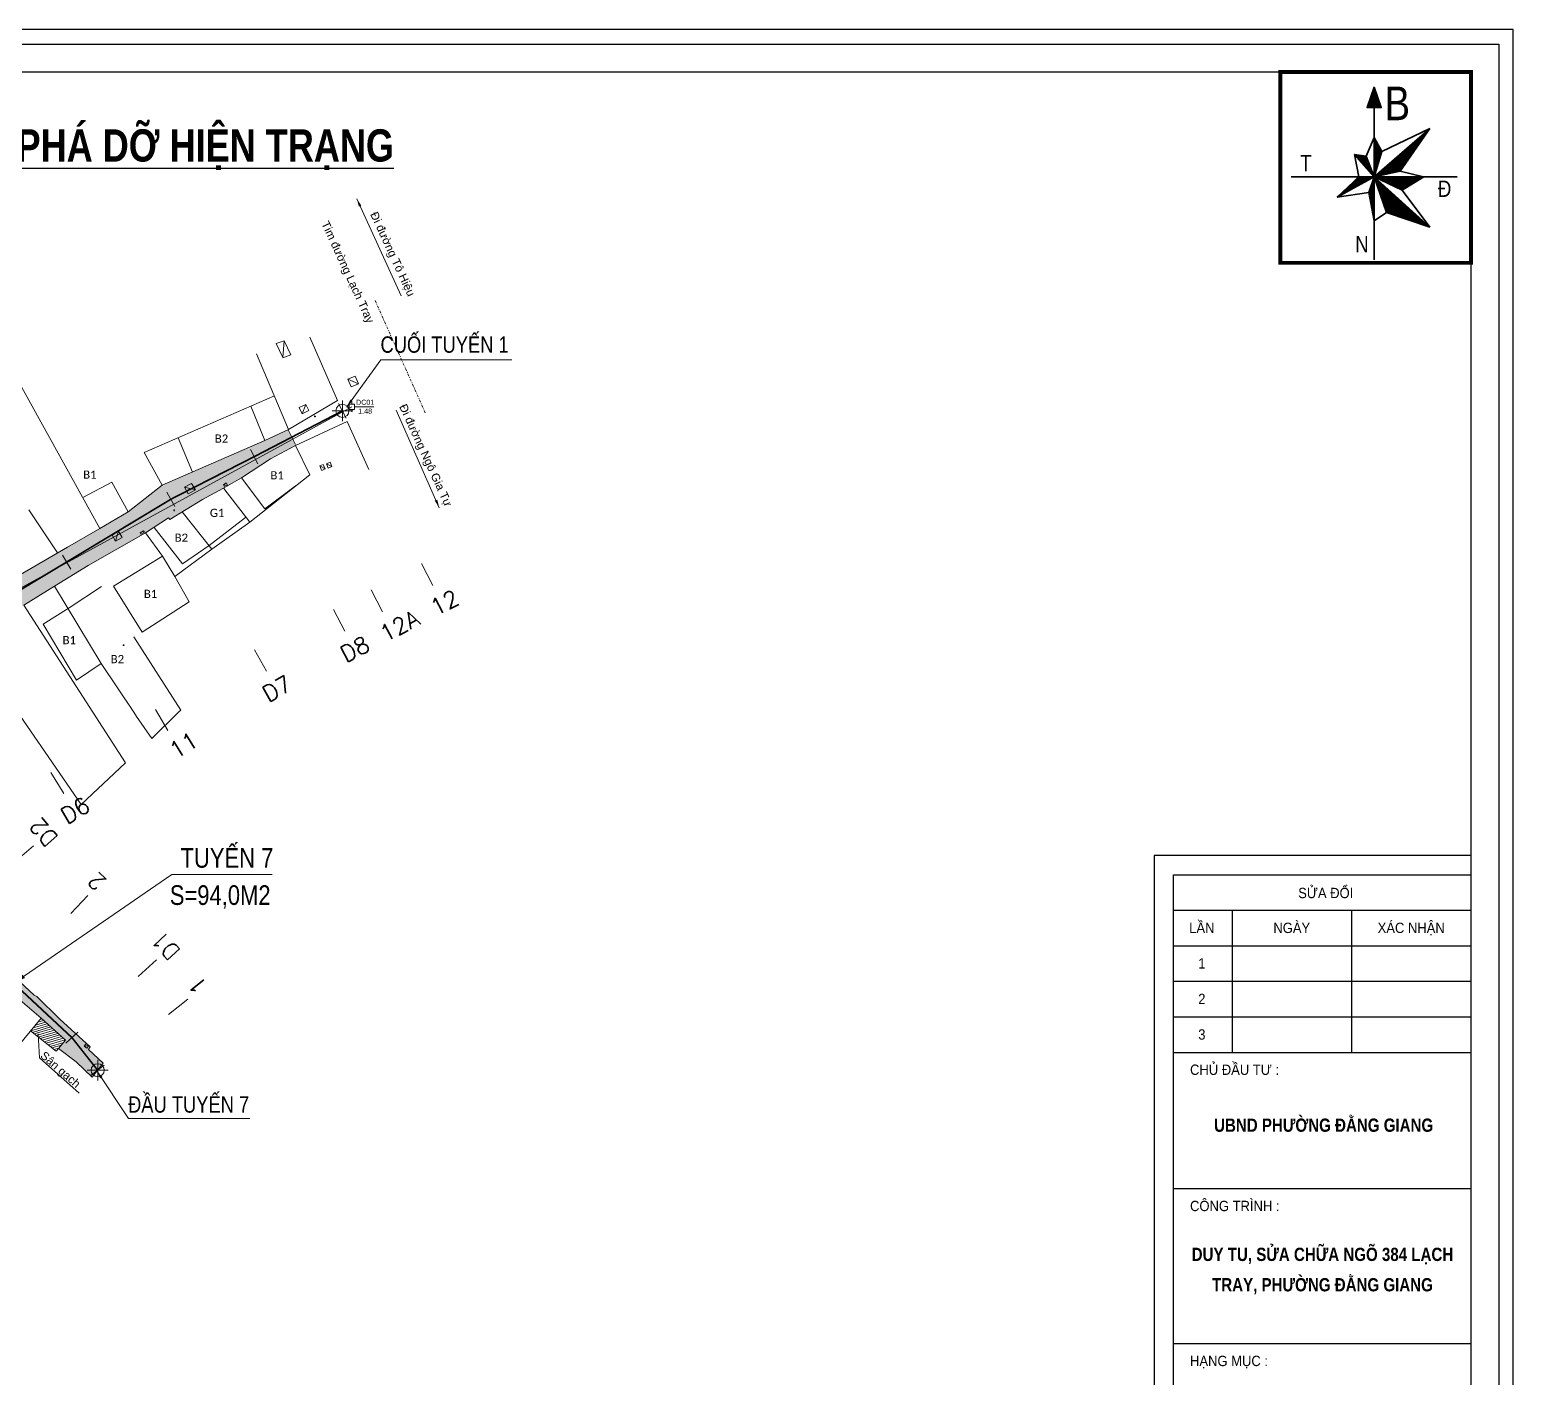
# Model space of a CAD drawing. Header units: metres. Extents: x 598023 to 599449, y 2304619 to 2304947.
# Drawn here: x 598792.3 to 598973.3, y 2304782.7 to 2304947.1 of the extents above; entities that cross this region are included whole.
import ezdxf
from ezdxf.enums import TextEntityAlignment as Align

# ---------------------------------------------------------------- set-up
doc = ezdxf.new("R2010")
doc.units = ezdxf.units.M
doc.header["$MEASUREMENT"] = 0
doc.header["$PDMODE"] = 2
doc.header["$PDSIZE"] = 0.1
for name, pattern in [('CENTERX2', [4, 2.5, -0.5, 0.5, -0.5]), ('DASHDOTTED', [0.2, 0.1, -0.05, 0, -0.05]), ('HIDDEN', [0.375, 0.25, -0.125])]:
    doc.linetypes.add(name, pattern=pattern)
for name, color, linetype in [('BT7-THAY', 7, 'Continuous'), ('duong', 3, 'Continuous'), ('DUONG DIEN', 20, 'Continuous'), ('ga', 5, 'Continuous'), ('GHI CHU', 7, 'Continuous'), ('GHICHU', 7, 'Continuous'), ('KHUNGTEN', 5, 'Continuous'), ('KYHIEU', 250, 'Continuous'), ('NHA', 2, 'Continuous'), ('pntelev', 2, 'Continuous'), ('T.bao', 6, 'Continuous'), ('thep', 2, 'Continuous'), ('tram', 6, 'Continuous'), ('TUYEN', 7, 'Continuous'), ('TXT', 5, 'Continuous')]:
    doc.layers.add(name, color=color, linetype=linetype)
for name, color, linetype, lineweight in [('Khung', 1, 'Continuous', 35), ('Khungbo', 32, 'Continuous', 25), ('LC Dim', 8, 'Continuous', 18), ('LC Hatch', 252, 'Continuous', 9), ('LC Khac', 4, 'Continuous', 9), ('LC MANH DUT', 35, 'HIDDEN', 5), ('LC Text2', 7, 'Continuous', 25), ('Level 10', 7, 'Continuous', 0)]:
    doc.layers.add(name, color=color, linetype=linetype, lineweight=lineweight)
doc.styles.add('ghi chu', font='arial.ttf')
doc.styles.add('LC 1', font='')
doc.styles.add('LC3', font='', dxfattribs={"width": 0.8})
doc.styles.add('Legend', font='calibri.ttf')
doc.styles.add('STYLE1', font='')
doc.styles.add('T2', font='', dxfattribs={"width": 0.8})
doc.styles.add('Ten duong', font='', dxfattribs={"width": 0.85})
doc.styles.add('TENCOC', font='Vnromanc.shx')
doc.styles.add('VnAvantH-B', font='')
doc.styles.get('LC 1').set_extended_font_data('.VnAvantH', bold=True)
doc.styles.get('LC3').set_extended_font_data('.VnArialH', bold=True)
doc.styles.get('STYLE1').set_extended_font_data('.VnArial')
doc.styles.get('T2').set_extended_font_data('.VnArialH')
doc.styles.get('Ten duong').set_extended_font_data('.VnBlackH')
doc.styles.get('VnAvantH-B').set_extended_font_data('.VnAvantH', bold=True)
doc.dimstyles.get("Standard").update_dxf_attribs({"dimtxt": 0.18, "dimasz": 0.18, "dimexe": 0.18, "dimexo": 0.0625, "dimgap": 0.09, "dimtad": 0, "dimtih": 1, "dimtoh": 1, "dimdec": 4, "dimzin": 0, "dimdsep": 46, "dimtxsty": 'Standard', "dimcen": 0.09, "dimadec": 0, "dimazin": 0, "dimtfac": 1, "dimtdec": 4, "dimtofl": 0, "dimtmove": 0, "dimatfit": 3, "dimfxl": 1, "dimtolj": 1, "dimtzin": 0, "dimarcsym": 0})
pattern_1 = [(45, (598682.507368, 2304740.390247), (-0.0072604615, 0.0072604615), [])]

# ---------------------------------------------------------------- blocks, each defined once
blk = doc.blocks.new('dc')
at = {"layer": 'KYHIEU', "color": 1, "lineweight": 0}
blk.add_lwpolyline([(-0.5, -0.5), (0.5, -0.5), (0.5, 0.5), (-0.5, 0.5)], close=True, dxfattribs=at)
at = {"layer": 'KYHIEU', "color": 1, "lineweight": 0, "const_width": 0.025}
blk.add_lwpolyline([(-0.04, 0, 1), (0.04, 0, 1)], format="xyb", close=True, dxfattribs=at)
at = {"layer": 'KYHIEU', "color": 1, "lineweight": 0}
for points in [[(0, 0.5), (0, 1)], [(0.5, 0), (1, 0)], [(-0.5, 0), (-1, 0)], [(0, -0.5), (0, -1)]]:
    blk.add_lwpolyline(points, dxfattribs=at)
blk = doc.blocks.new('a2')
at = {"layer": 'Defpoints', "flags": 128}
blk.add_lwpolyline([(297, 102.51), (0, 102.51), (0, -102.51), (297, -102.51)], close=True, dxfattribs=at)
at = {"layer": 'KHUNGTEN'}
blk.add_lwpolyline([(295.89, -100.5), (10, -100.5), (10, 101.39), (295.89, 101.39)], close=True, dxfattribs=at)
blk.add_lwpolyline([(293.77, 39.52), (269.61, 39.52), (269.61, -98.38)], dxfattribs=at)
at = {"layer": 'T.bao'}
for p, q in [((271.07, 35.35), (293.77, 35.35)), ((275.55, 35.35), (275.55, 24.51)), ((284.66, 35.35), (284.66, 24.51)), ((271.07, 32.64), (293.77, 32.64)), ((271.07, 29.93), (293.77, 29.93)), ((271.07, 27.22), (293.77, 27.22))]:
    blk.add_line(p, q, dxfattribs=at)
at = {"layer": 'thep'}
for p, q in [((271.07, 24.51), (293.77, 24.51)), ((271.07, 14.12), (293.77, 14.12)), ((271.07, 2.3), (293.77, 2.3))]:
    blk.add_line(p, q, dxfattribs=at)
for points in [[(293.77, -98.38), (12.11, -98.38), (12.11, 99.28), (293.77, 99.28)], [(293.77, 38.06), (293.77, -98.38), (271.07, -98.38), (271.07, 38.06)]]:
    blk.add_lwpolyline(points, close=True, dxfattribs=at)
at = {"layer": 'TXT', "linetype": 'Continuous'}
blk.add_line((293.77, 38.06), (293.77, -98.38), dxfattribs=at)
at = {"layer": 'BT7-THAY', "linetype": 'ByBlock', "style": 'VnAvantH-B', "width": 0.85}
blk.add_text('ubnd ph\xadêng §»NG GIANG', height=1.013, dxfattribs=at).set_placement((282.53, 18.45), align=Align.CENTER)
at = {"layer": 'BT7-THAY', "insert": (282.44, 9.61), "char_height": 1.013, "width": 23.1801, "attachment_point": 2, "line_spacing_factor": 1.372151, "style": 'VnAvantH-B'}
blk.add_mtext('{\\W0.85;duy tu, söa ch÷a NGâ 384 L¹CH TRAY, PH¦êNG §»NG GIANG}', dxfattribs=at)
at = {"layer": 'TXT', "linetype": 'Continuous', "style": 'T2', "width": 0.9}
for s, p in [('söa ®æi', (282.69, 36.27)), ('lÇn', (273.24, 33.61)), ('ngµy', (280.1, 33.61)), ('x¸c nhËn', (289.21, 33.61)), ('1', (273.24, 30.9)), ('2', (273.24, 28.19)), ('3', (273.24, 25.48))]:
    blk.add_text(s, height=0.788, dxfattribs=at).set_placement(p, align=Align.CENTER)
for s, height, p in [('chñ ®Çu t\xad :', 0.7881, (272.34, 22.79)), ('c«ng tr×nh :', 0.7881, (272.34, 12.4)), ('h¹ng môc :', 0.788, (272.34, 0.58))]:
    blk.add_text(s, height=height, dxfattribs=at).set_placement(p)
blk = doc.blocks.new('TIEUDE1')
at = {"layer": 'LC Text2', "color": 7, "style": 'LC 1'}
blk.add_attdef('TIªU§Ò', text='', height=5, dxfattribs=at).set_placement((0, 0), align=Align.BOTTOM_CENTER)
blk.add_attdef('TL', text='', height=3, dxfattribs=at).set_placement((0, -2), align=Align.TOP_CENTER)
blk = doc.blocks.new('bu lon')
at = {"layer": 'LC Khac', "color": 9}
for p, q in [((0.79, 0), (-0.79, 0)), ((0, -0.79), (0, 0.79))]:
    blk.add_line(p, q, dxfattribs=at)
at = {"layer": 'LC Khac', "color": 7}
blk.add_circle((0, 0), 0.5, dxfattribs=at)
blk = doc.blocks.new('MM')
at = {"layer": 'LC Khac', "xscale": 2.289702860291335, "yscale": 2.289702860291335, "zscale": 2.289702860291335}
blk.add_blockref('bu lon', (0, 0), dxfattribs=at)
blk = doc.blocks.new('COCTRENTUYEN')
at = {"layer": 'TUYEN', "color": 2, "lineweight": 0}
for p, q in [((150.94, 257.83), (151.86, 256.05)), ((140.17, 252.24), (141.09, 250.46)), ((129.98, 247.03), (130.96, 245.28)), ((117.22, 239.35), (118.25, 237.63)), ((161.07, 238.3), (162.45, 235.64)), ((154.89, 235.09), (156.28, 232.43)), ((150.3, 232.71), (151.68, 230.05)), ((140.67, 227.8), (142.13, 225.18)), ((128.57, 220.5), (130.11, 217.93)), ((115.83, 212.83), (117.38, 210.26)), ((117.65, 179.78), (119.12, 181.13)), ((120.74, 175.86), (122.31, 177.1))]:
    blk.add_line(p, q, dxfattribs=at)
at = {"layer": 'TUYEN', "color": 3, "lineweight": 0}
for p, q in [((111.43, 201.91), (113.7, 203.88)), ((118.26, 195.62), (120.31, 197.81)), ((126.48, 187.9), (128.69, 189.94)), ((130.16, 183.29), (132.52, 185.15))]:
    blk.add_line(p, q, dxfattribs=at)
at = {"layer": 'TUYEN', "color": 1, "linetype": 'CENTERX2', "lineweight": 40, "const_width": 0.2}
blk.add_lwpolyline([(0, 0), (9.33, 34.54), (26.36, 91.65), (41.92, 141.27), (44.53, 156.91), (53.43, 191.27, -0.195591), (64.67, 206.38), (105, 230.82), (130.47, 246.16), (140.63, 251.35), (151.4, 256.94)], format="xyb", dxfattribs=at)
at = {"layer": 'TUYEN', "color": 2, "lineweight": 0, "flags": 128}
blk.add_lwpolyline([(144.76, 254.62), (145.68, 252.85)], dxfattribs=at)
at = {"layer": 'TUYEN', "color": 1, "linetype": 'CENTERX2', "lineweight": 40, "const_width": 0.2}
blk.add_lwpolyline([(121.53, 176.48), (118.39, 180.46), (103.13, 194.7), (94.94, 206.42), (86.76, 217.44)], dxfattribs=at)
at = {"layer": 'LC MANH DUT', "xscale": 0.6987324145411622, "yscale": 0.6987324145411622, "zscale": 0.6987324145411622, "rotation": 359.999216292062}
for p in [(151.4, 256.94, 0), (121.53, 176.48, 0)]:
    blk.add_blockref('MM', p, dxfattribs=at)
at = {"layer": 'LC Text2', "style": 'T2', "width": 0.8}
for s, p in [('cuèi tuyÕn 1', (156.05, 264.03, 0)), ('®Çu tuyÕn 7', (125.24, 171.3, 0))]:
    blk.add_text(s, height=2, rotation=0.0008, dxfattribs=at).set_placement(p)
at = {"layer": 'TUYEN', "color": 2, "lineweight": 0, "style": 'TENCOC'}
for s, rotation, p in [('12', 27.4316, (162.8, 231.87)), ('12A', 27.4316, (156.62, 228.67)), ('D8', 27.4316, (151.82, 226.17)), ('D7', 29.0645, (142.37, 221.31)), ('11', 31.0494, (131.06, 214.41)), ('D6', 31.0494, (117.8, 206.43))]:
    blk.add_text(s, height=2, rotation=rotation, dxfattribs=at).set_placement(p)
at = {"layer": 'TUYEN', "color": 3, "lineweight": 0, "style": 'TENCOC'}
for s, rotation, p in [('D2', 130.9518, (116.83, 204.85)), ('2', 136.9685, (122.72, 199.66)), ('D1', 132.6225, (131.74, 191.05)), ('1', 128.2765, (135.07, 186.76))]:
    blk.add_text(s, height=2, rotation=rotation, dxfattribs=at).set_placement(p)
at = {"layer": 'LC Dim', "lineweight": 0}
for points in [[(151.92, 257.43, 0), (156.1, 263.18, 0), (172.06, 263.18, 0)], [(121.41, 176.41), (125.29, 170.6), (140.09, 170.6)]]:
    blk.add_leader(points, dimstyle='Standard', override={"dimasz": 1, "dimgap": 0.09, "dimtad": 0, "dimdsep": 0, "dimtix": 1, "dimlwd": 0, "dimlwe": 0}, dxfattribs=at)

msp = doc.modelspace()

# ---------------------------------------------------------------- hatches: boundary and pattern name
at = {"layer": 'DUONG DIEN', "linetype": 'Continuous', "lineweight": 0}
h = msp.add_hatch(dxfattribs=at)
h.set_pattern_fill('ANSI31', color=256, scale=2, angle=151.40021)
h.set_pattern_definition([(196.400213078, (475.2, 0), (0.070586256112, -0.239828231132), [])])
h.paths.add_polyline_path([(598795.5, 2304822.456), (598795.798, 2304822.811), (598796.649, 2304823.811), (598793.66, 2304826.486), (598792.377, 2304824.94)])
at = {"layer": 'Khung'}
h = msp.add_hatch(dxfattribs=at)
h.set_pattern_fill('ANSI31', color=150, scale=0.082143, style=0)
h.set_pattern_definition(pattern_1)
h.paths.add_polyline_path([(598956.359, 2304940.106), (598955.485, 2304937.61), (598956.359, 2304937.61), (598957.233, 2304937.61)])
h = msp.add_hatch(dxfattribs=at)
h.set_pattern_fill('ANSI31', color=150, scale=0.082143, style=0)
h.set_pattern_definition(pattern_1)
h.paths.add_polyline_path([(598963.146, 2304935.082), (598956.359, 2304929.163), (598956.359, 2304929.163), (598959.527, 2304929.875)])
h = msp.add_hatch(dxfattribs=at)
h.set_pattern_fill('ANSI31', color=150, scale=0.082143, style=0)
h.set_pattern_definition(pattern_1)
h.paths.add_polyline_path([(598957.294, 2304932.248), (598956.362, 2304933.969), (598956.359, 2304933.963), (598956.359, 2304929.163)])
h = msp.add_hatch(dxfattribs=at)
h.set_pattern_fill('ANSI31', color=150, scale=0.082143, style=0)
h.set_pattern_definition(pattern_1)
h.paths.add_polyline_path([(598955.368, 2304931.682), (598953.97, 2304931.898), (598956.359, 2304929.163)])
h = msp.add_hatch(dxfattribs=at)
h.set_pattern_fill('ANSI31', color=150, scale=0.082143, style=0)
h.set_pattern_definition(pattern_1)
h.paths.add_polyline_path([(598956.359, 2304929.163), (598954.481, 2304929.163), (598951.832, 2304926.669)])
h = msp.add_hatch(dxfattribs=at)
h.set_pattern_fill('ANSI31', color=150, scale=0.082143, style=0)
h.set_pattern_definition(pattern_1)
h.paths.add_polyline_path([(598956.359, 2304929.163), (598955.712, 2304927.268), (598956.357, 2304923.801), (598956.359, 2304923.802)])
h = msp.add_hatch(dxfattribs=at)
h.set_pattern_fill('ANSI31', color=150, scale=0.082143, style=0)
h.set_pattern_definition(pattern_1)
h.paths.add_polyline_path([(598962.409, 2304929.16), (598962.396, 2304929.163), (598956.359, 2304929.163), (598959.776, 2304927.544)])
h = msp.add_hatch(dxfattribs=at)
h.set_pattern_fill('ANSI31', color=150, scale=0.082143, style=0)
h.set_pattern_definition(pattern_1)
h.paths.add_polyline_path([(598963.146, 2304923.012), (598956.359, 2304929.163), (598957.882, 2304924.817)])
at = {"layer": 'LC Hatch', "linetype": 'HIDDEN', "lineweight": 0, "ltscale": 2.5}
h = msp.add_hatch(dxfattribs=at)
h.set_pattern_fill('AR-SAND', color=256, scale=0.5, angle=90)
h.set_pattern_definition([(127.5, (0, 0), (-0.9634118845, -0.03149667905), [0, -0.76, 0, -0.85, 0, -0.8125]), (97.5, (0, 0), (-1.4110730326, 0.8848883526), [0, -0.41, 0, -0.685, 0, -0.2625]), (57.5, (-4e-17, -0.615), (-0.00282952677, 1.55707093088), [0, -0.25, 0, -0.9, 0, -1.175]), (47.5, (-4e-17, -0.615), (-0.4388377825, 1.5030633023), [0, -0.125, 0, -0.59, 0, -0.675])])
h.paths.add_polyline_path([(598725.873, 2304790.199), (598725.691, 2304799.768), (598727.758, 2304807.872), (598728.516, 2304811.059), (598728.981, 2304813.011), (598729.31, 2304814.302), (598730.219, 2304818.39), (598731.534, 2304822.932), (598734.135, 2304832.136), (598735.774, 2304838.237), (598736.9, 2304841.026), (598739.96, 2304843.165), (598739.049, 2304844.276), (598742.775, 2304846.845), (598744.091, 2304847.911), (598749.356, 2304851.358), (598753.979, 2304854.255), (598757.952, 2304856.668), (598761.563, 2304858.746), (598765.024, 2304860.903), (598766.468, 2304861.572), (598769.883, 2304863.818), (598776.646, 2304867.917), (598784.591, 2304872.841), (598791.531, 2304876.896), (598795.282, 2304879.234), (598799.419, 2304881.734), (598806.419, 2304885.731), (598809.194, 2304887.569), (598809.363, 2304887.366), (598813.37, 2304889.811), (598815.837, 2304891.126), (598818.104, 2304892.45), (598821.651, 2304894.763), (598824.701, 2304896.386), (598823.845, 2304898.325), (598820.949, 2304896.977), (598808.446, 2304891.556), (598804.272, 2304888.298), (598800.814, 2304886.255), (598796.868, 2304883.962), (598785.074, 2304877.111), (598781.27, 2304874.823), (598777.708, 2304872.797), (598767.315, 2304867.18), (598765.608, 2304866.127), (598747.746, 2304854.766), (598737.644, 2304848.838), (598736.017, 2304847.534), (598732.275, 2304843.087), (598733.289, 2304842.288), (598733.087, 2304841.821), (598730.533, 2304836.867), (598726.996, 2304821.358), (598725, 2304815.335), (598724.929, 2304811.794), (598722.688, 2304805.26), (598719.938, 2304796.668), (598718.611, 2304793.013), (598718.926, 2304792.903), (598716.251, 2304781.576), (598716.011, 2304780.366), (598711.943, 2304766.604), (598708.327, 2304754.291), (598707.526, 2304751.514), (598705.885, 2304746.709), (598704.786, 2304742.751), (598704.047, 2304739.412), (598703.88, 2304739.374), (598701.684, 2304731.753), (598700.525, 2304728.067), (598700.003, 2304725.738), (598698.751, 2304721.855), (598698.789, 2304721.834), (598696.137, 2304713.164), (598694.253, 2304706.96), (598693.04, 2304702.842), (598688.785, 2304687.346), (598688.077, 2304684.751), (598686.739, 2304680.057), (598682.182, 2304663.63), (598680.959, 2304659.339), (598676.991, 2304645.685), (598676.739, 2304644.007), (598676.4, 2304643.428), (598681.955, 2304644.003), (598682.231, 2304646.111), (598686.295, 2304661.976), (598690.356, 2304677.655), (598695.519, 2304695.167), (598703.677, 2304721.191), (598709.433, 2304739.612), (598715.186, 2304757.546), (598718.109, 2304766.677), (598721.826, 2304778.186), (598723.609, 2304784.33)])
at = {"layer": 'LC Hatch', "linetype": 'Continuous', "lineweight": 0}
h = msp.add_hatch(dxfattribs=at)
h.set_pattern_fill('AR-CONC', color=256, scale=0.3, angle=90)
h.set_pattern_definition([(140, (598794.324, 2304714.6822), (0.188256, 2.15178), [0.225, -2.475]), (85, (598794.324, 2304714.6822), (-2.256576, -0.416254), [0.18, -1.98]), (190.4514, (598794.3397, 2304714.8616), (-2.06832, 1.735527), [0.19122, -2.103426]), (136.1842, (598793.724, 2304714.6822), (0.49656, 3.201724), [0.3375, -3.7125]), (186.6356, (598793.7653, 2304714.949), (-2.922356, 2.803986), [0.28683, -3.15514]), (81.1842, (598793.724, 2304714.6822), (-2.922356, 2.803986), [0.27, -2.97]), (111, (598793.874, 2304714.9822), (1.207857, 1.790721), [0.225, -2.475]), (56, (598793.874, 2304714.9822), (-2.17545, 0.729946), [0.18, -1.98]), (161.4514, (598793.9746, 2304715.1315), (-0.967593, 2.520667), [0.19122, -2.103426]), (127.5, (598794.324, 2304714.68224), (-0.9986816, 0.0364796), [0, -1.956, 0, -2.01, 0, -1.9875]), (97.5, (598794.324, 2304714.6822), (-1.183235, 0.7892086), [0, -1.146, 0, -1.911, 0, -0.7575]), (57.5, (598794.324, 2304714.01324), (0.0676646, 1.6014673), [0, -0.75, 0, -2.34, 0, -3.105]), (47.5, (598794.324, 2304713.7132), (-0.300315, 1.749559), [0, -0.975, 0, -1.554, 0, -2.205])])
h.paths.add_polyline_path([(598779.613, 2304843.233), (598767.433, 2304860.069), (598766.468, 2304861.572), (598765.024, 2304860.903), (598766.905, 2304858.164), (598772.965, 2304850.713), (598773.327, 2304850.198), (598775.194, 2304846.993), (598779.05, 2304841.731), (598778.732, 2304841.288), (598777.993, 2304840.077), (598781.995, 2304836.771), (598781.562, 2304836.289), (598785.424, 2304833.306), (598786.873, 2304832.247), (598790.254, 2304829.424), (598793.66, 2304826.486), (598796.649, 2304823.811), (598795.798, 2304822.811), (598797.92, 2304821.183), (598799.893, 2304819.284), (598801.225, 2304821.009), (598799.438, 2304822.696), (598799.655, 2304823.012), (598795.928, 2304826.365), (598793.12, 2304829.149), (598792.801, 2304829.312), (598789.805, 2304832.11), (598786.732, 2304835.041), (598783.267, 2304838.455), (598783.108, 2304838.359)], flags=17)

# ---------------------------------------------------------------- linework, layer by layer
at = {"layer": 'duong', "color": 4, "linetype": 'DASHDOTTED', "lineweight": 0, "ltscale": 3}
msp.add_line((598840.553, 2304900.389), (598834.419, 2304914.06), dxfattribs=at)
at = {"layer": 'duong', "color": 4, "linetype": 'Continuous', "lineweight": 0}
for p, q in [((598829.833, 2304901.889), (598826.44, 2304909.587)), ((598823.845, 2304898.325), (598829.833, 2304901.889)), ((598831.009, 2304899.321), (598824.701, 2304896.386)), ((598833.655, 2304893.467), (598831.009, 2304899.321)), ((598823.845, 2304898.325), (598820.949, 2304896.977)), ((598820.949, 2304896.977), (598808.446, 2304891.556)), ((598821.651, 2304894.763), (598824.701, 2304896.386)), ((598818.104, 2304892.45), (598821.651, 2304894.763)), ((598815.837, 2304891.126), (598818.104, 2304892.45)), ((598808.446, 2304891.556), (598804.272, 2304888.298)), ((598813.37, 2304889.811), (598815.837, 2304891.126)), ((598804.272, 2304888.298), (598800.814, 2304886.255)), ((598809.363, 2304887.366), (598813.37, 2304889.811)), ((598800.814, 2304886.255), (598796.868, 2304883.962)), ((598806.419, 2304885.731), (598809.194, 2304887.569)), ((598809.194, 2304887.569), (598809.363, 2304887.366)), ((598799.419, 2304881.734), (598806.419, 2304885.731)), ((598796.868, 2304883.962), (598785.074, 2304877.111)), ((598795.282, 2304879.234), (598799.419, 2304881.734)), ((598791.531, 2304876.896), (598795.282, 2304879.234)), ((598792.801, 2304829.312), (598789.805, 2304832.11)), ((598793.66, 2304826.486), (598790.254, 2304829.424)), ((598793.12, 2304829.149), (598792.801, 2304829.312)), ((598795.928, 2304826.365), (598793.12, 2304829.149)), ((598796.649, 2304823.811), (598793.66, 2304826.486)), ((598799.655, 2304823.012), (598795.928, 2304826.365)), ((598795.798, 2304822.811), (598796.649, 2304823.811)), ((598799.438, 2304822.696), (598799.655, 2304823.012)), ((598797.92, 2304821.183), (598795.798, 2304822.811)), ((598799.893, 2304819.284), (598797.92, 2304821.183)), ((598801.225, 2304821.009), (598799.438, 2304822.696)), ((598801.225, 2304821.009), (598799.893, 2304819.284))]:
    msp.add_line(p, q, dxfattribs=at)
at = {"layer": 'ga', "linetype": 'Continuous', "lineweight": 0}
for p, q in [((598822.355, 2304908.826), (598823.333, 2304909.175)), ((598823.148, 2304907.118), (598822.355, 2304908.826)), ((598823.333, 2304909.175), (598823.148, 2304907.118)), ((598824.126, 2304907.467), (598823.333, 2304909.175)), ((598831.099, 2304904.487), (598831.992, 2304904.846)), ((598831.488, 2304903.545), (598831.099, 2304904.487)), ((598831.099, 2304904.487), (598832.382, 2304903.904)), ((598831.488, 2304903.545), (598832.382, 2304903.904)), ((598825.509, 2304900.266), (598825.144, 2304901.014)), ((598825.954, 2304901.39), (598825.509, 2304900.266)), ((598826.319, 2304900.642), (598825.954, 2304901.39)), ((598826.319, 2304900.642), (598825.509, 2304900.266)), ((598827.675, 2304893.887), (598828.317, 2304893.554)), ((598828.479, 2304894.163), (598829.15, 2304893.822)), ((598811.171, 2304891.302), (598812.03, 2304891.767)), ((598811.627, 2304890.495), (598811.171, 2304891.302)), ((598811.174, 2304891.303), (598812.485, 2304890.961)), ((598811.627, 2304890.495), (598812.485, 2304890.961)), ((598815.903, 2304891.598), (598816.438, 2304891.477)), ((598803.101, 2304885.911), (598802.751, 2304884.711)), ((598805.736, 2304885.71), (598806.175, 2304885.964)), ((598805.83, 2304885.546), (598806.268, 2304885.8)), ((598793.66, 2304826.486), (598790.195, 2304822.314)), ((598798.93, 2304823.086), (598799.478, 2304823.166))]:
    msp.add_line(p, q, dxfattribs=at)
at = {"layer": 'ga', "linetype": 'Continuous', "lineweight": 0, "flags": 128}
for points in [[(598823.178, 2304907.102), (598824.126, 2304907.467)], [(598831.992, 2304904.846), (598832.382, 2304903.904)], [(598825.144, 2304901.014), (598825.954, 2304901.39)], [(598828.1, 2304894.081), (598827.675, 2304893.887)], [(598827.892, 2304893.36), (598827.675, 2304893.887)], [(598828.317, 2304893.554), (598827.907, 2304893.351)], [(598828.317, 2304893.554), (598828.1, 2304894.081)], [(598828.927, 2304894.359), (598828.479, 2304894.163)], [(598828.702, 2304893.626), (598828.479, 2304894.163)], [(598829.15, 2304893.822), (598828.702, 2304893.626)], [(598829.15, 2304893.822), (598828.927, 2304894.359)], [(598812.03, 2304891.767), (598812.485, 2304890.961)], [(598815.903, 2304891.598), (598816.231, 2304891.831), (598816.438, 2304891.477)], [(598815.903, 2304891.598), (598816.092, 2304891.274)], [(598802.313, 2304885.46), (598803.101, 2304885.911)], [(598802.751, 2304884.711), (598802.313, 2304885.46)], [(598802.751, 2304884.711), (598803.539, 2304885.162)], [(598803.539, 2304885.162), (598803.101, 2304885.911)], [(598805.736, 2304885.71), (598805.83, 2304885.546)], [(598806.175, 2304885.964), (598806.268, 2304885.8)]]:
    msp.add_lwpolyline(points, dxfattribs=at)
at = {"layer": 'ga', "linetype": 'Continuous', "lineweight": 0}
msp.add_lwpolyline([(598799.244, 2304822.852), (598798.932, 2304823.085), (598799.165, 2304823.398), (598799.478, 2304823.166)], close=True, dxfattribs=at)
at = {"layer": 'GHICHU', "lineweight": 0}
msp.add_line((598832.201, 2304901.103), (598834.255, 2304901.103), dxfattribs=at)
at = {"layer": 'Khung', "color": 0}
for p, q in [((598955.367, 2304931.682), (598956.359, 2304933.963)), ((598956.359, 2304929.163), (598963.146, 2304935.082)), ((598956.359, 2304933.973), (598957.294, 2304932.248)), ((598957.294, 2304932.248), (598963.146, 2304935.082)), ((598963.146, 2304935.082), (598959.527, 2304929.875)), ((598954.481, 2304929.163), (598953.97, 2304931.898)), ((598953.97, 2304931.898), (598955.367, 2304931.682)), ((598959.527, 2304929.875), (598962.396, 2304929.163)), ((598951.832, 2304926.669), (598954.481, 2304929.163)), ((598962.413, 2304929.163), (598959.776, 2304927.544)), ((598962.396, 2304929.163), (598962.413, 2304929.163)), ((598955.712, 2304927.268), (598951.832, 2304926.669)), ((598956.359, 2304923.789), (598955.712, 2304927.268)), ((598959.776, 2304927.544), (598963.146, 2304923.012)), ((598957.882, 2304924.817), (598956.359, 2304923.802)), ((598963.146, 2304923.012), (598957.882, 2304924.817))]:
    msp.add_line(p, q, dxfattribs=at)
for points in [[(598956.359, 2304940.106), (598955.485, 2304937.61), (598957.233, 2304937.61)], [(598955.485, 2304937.61), (598956.359, 2304940.106), (598957.233, 2304937.61), (598956.359, 2304937.61)]]:
    msp.add_lwpolyline(points, close=True, dxfattribs=at)
for points in [[(598956.359, 2304937.61), (598956.359, 2304919.052)], [(598953.97, 2304931.898), (598956.359, 2304929.163)], [(598955.368, 2304931.682), (598956.359, 2304929.163)], [(598957.294, 2304932.248), (598956.359, 2304929.163)], [(598959.527, 2304929.875), (598956.359, 2304929.163)], [(598946.248, 2304929.163), (598966.47, 2304929.163)], [(598951.832, 2304926.669), (598956.359, 2304929.163)], [(598955.712, 2304927.268), (598956.359, 2304929.163)], [(598957.882, 2304924.817), (598956.359, 2304929.163)], [(598963.146, 2304923.012), (598956.359, 2304929.163)], [(598959.776, 2304927.544), (598956.359, 2304929.163)]]:
    msp.add_lwpolyline(points, dxfattribs=at)
at = {"layer": 'Khungbo', "color": 0, "lineweight": 50, "const_width": 0.47}
msp.add_lwpolyline([(598944.9, 2304918.683), (598968.176, 2304918.683), (598968.176, 2304941.959), (598944.9, 2304941.959)], close=True, dxfattribs=at)
at = {"layer": 'Level 10', "color": 8, "linetype": 'ByBlock', "lineweight": 13}
for p, q in [((598823.845, 2304898.325), (598819.95, 2304907.587)), ((598790.47, 2304904.99), (598800.814, 2304886.255)), ((598806.22, 2304895.52), (598822.16, 2304902.44)), ((598808.446, 2304891.556), (598806.22, 2304895.52)), ((598802.3, 2304891.92), (598804.272, 2304888.298)), ((598819.13, 2304887.03), (598826.444, 2304892.808)), ((598819.13, 2304887.03), (598815.95, 2304891.15)), ((598795.65, 2304883.28), (598792.15, 2304888.54)), ((598814.51, 2304883.72), (598810.87, 2304888.286)), ((598814.51, 2304883.72), (598819.13, 2304887.03)), ((598808.48, 2304882.89), (598806.419, 2304885.731)), ((598809.96, 2304880.4), (598808.48, 2304882.89)), ((598809.96, 2304880.4), (598814.51, 2304883.72)), ((598800.99, 2304869.8), (598795.282, 2304879.234)), ((598811.73, 2304877.31), (598809.96, 2304880.4)), ((598806.01, 2304873.59), (598811.73, 2304877.31)), ((598791.531, 2304876.896), (598803.95, 2304857.65)), ((598784.591, 2304872.841), (598798.53, 2304852.58)), ((598810.71, 2304864.1), (598804.96, 2304873.05)), ((598804.96, 2304873.05), (598810.71, 2304864.1)), ((598804.96, 2304863.84), (598800.99, 2304869.8)), ((598805.3, 2304863.33), (598804.96, 2304863.84)), ((598807.18, 2304860.63), (598805.3, 2304863.33)), ((598810.45, 2304863.87), (598807.18, 2304860.63)), ((598810.71, 2304864.1), (598810.45, 2304863.87)), ((598803.95, 2304857.65), (598798.53, 2304852.58))]:
    msp.add_line(p, q, dxfattribs=at)
at = {"layer": 'Level 10', "color": 8, "linetype": 'ByBlock', "lineweight": 0}
for p, q in [((598820.949, 2304896.977), (598819.27, 2304901.19)), ((598812.119, 2304893.149), (598810.4, 2304897.33)), ((598824.701, 2304896.386), (598826.444, 2304892.808)), ((598798.77, 2304890.02), (598802.3, 2304891.92)), ((598818.104, 2304892.45), (598820.95, 2304888.65)), ((598820.95, 2304888.65), (598824.68, 2304891.43)), ((598807.44, 2304886.39), (598810.92, 2304881.95)), ((598814.19, 2304884.2), (598818.62, 2304887.58)), ((598802.49, 2304879.23), (598808.48, 2304882.89)), ((598810.92, 2304881.95), (598814.19, 2304884.2)), ((598797.08, 2304876.56), (598801.03, 2304879.18)), ((598806.01, 2304873.59), (598802.49, 2304879.23)), ((598793.93, 2304874.59), (598797.08, 2304876.56)), ((598797.98, 2304867.76), (598793.93, 2304874.59)), ((598800.99, 2304869.8), (598797.98, 2304867.76))]:
    msp.add_line(p, q, dxfattribs=at)
at = {"layer": 'Level 10', "color": 8, "linetype": 'Continuous', "lineweight": 0}
for p in [(598827.07, 2304899.93), (598827.07, 2304899.93), (598809.9, 2304888.49), (598803.73, 2304872.02)]:
    msp.add_point(p, dxfattribs=at)
at = {"layer": 'NHA', "linetype": 'Continuous', "lineweight": 0, "flags": 128}
msp.add_lwpolyline([(598795.798, 2304822.811), (598795.5, 2304822.456), (598792.377, 2304824.94)], dxfattribs=at)
at = {"layer": 'tram', "linetype": 'Continuous', "lineweight": 0, "flags": 128}
msp.add_lwpolyline([(598767.207, 2304865.923), (598831.572, 2304901.097)], dxfattribs=at)

# ---------------------------------------------------------------- block references
at = {"layer": 'GHICHU', "lineweight": 0}
ref = msp.add_blockref('dc', (598831.576, 2304901.103), dxfattribs=dict(at, xscale=0.6250000000103964, yscale=0.6250000000103964, zscale=0.6250000000103964))
ref.add_attrib('T1', 'DC01', dxfattribs={"layer": '0', "color": 1, "height": 0.625, "style": 'STYLE1'}).set_placement((598833.209, 2304901.349), align=Align.CENTER)
ref.add_attrib('4.700', '1.48', dxfattribs={"layer": '0', "color": 1, "height": 0.625, "style": 'STYLE1'}).set_placement((598833.209, 2304900.268), align=Align.CENTER)
at = {"layer": 'LC Text2'}
ref = msp.add_blockref('TIEUDE1', (598803.79, 2304929.847, 0), dxfattribs=dict(at, xscale=0.8000020620485555, yscale=0.8000020620485555, zscale=0.8000020620485555, rotation=359.9999999976748))
ref.add_attrib('TIªU§Ò', '%%Ub×nh ®å ph¸ dì hiÖn tr¹ng', dxfattribs={"color": 7, "height": 3.93954, "rotation": 360, "style": 'LC3', "width": 0.8}).set_placement((598803.79, 2304929.847), align=Align.BOTTOM_CENTER)
at = {"layer": 'LC Text2', "linetype": 'Continuous', "lineweight": 0}
msp.add_blockref('COCTRENTUYEN', (598679.033, 2304643.669), dxfattribs=at)
at = {"layer": 'pntelev', "linetype": 'Continuous', "lineweight": 0, "xscale": 1.6, "yscale": 1.6, "zscale": 1.6}
msp.add_blockref('a2', (598498.144, 2304783.116), dxfattribs=at)

# ---------------------------------------------------------------- texts
at = {"layer": 'GHI CHU', "linetype": 'Continuous', "lineweight": 0, "char_height": 1, "attachment_point": 1, "style": 'ghi chu'}
for s, width, insert, rotation in [('\\pt3;Đi đường Tô Hiệu', 16.05815, (598834.71, 2304925.035), 294.59203), ('\\pt3;Tim đường Lạch Tray', 16.05815, (598828.753, 2304923.897), 294.59203), ('\\pt3;Đi đường Ngô Gia Tự', 16.05815, (598838.24, 2304901.57), 294.59203), ('\\pt3;Sân gạch', 6.49021, (598794.132, 2304822.552), 318.98229)]:
    msp.add_mtext_dynamic_manual_height_columns(s, width=width, gutter_width=1, heights=[0], dxfattribs=dict(at, insert=insert, rotation=rotation))
at = {"layer": 'Khung', "color": 0, "style": 'Ten duong', "width": 0.85}
for s, height, p in [('B', 4.107, (598957.63, 2304936.078)), ('t', 2, (598947.335, 2304929.836)), ('®', 2, (598964.137, 2304926.713)), ('n', 2, (598954.041, 2304919.959))]:
    msp.add_text(s, height=height, dxfattribs=at).set_placement(p)
at = {"layer": 'LC Text2', "style": 'T2', "width": 0.8}
for s, p in [('tuyÕn 7', (598810.68, 2304844.86)), ('s=94,0m2', (598809.365, 2304840.32))]:
    msp.add_text(s, height=2.4, rotation=360, dxfattribs=at).set_placement(p)
at = {"layer": 'Level 10', "color": 8, "linetype": 'Continuous', "lineweight": 13, "style": 'Legend'}
for s, p in [('B2', (598814.858, 2304896.728)), ('B1', (598798.79, 2304892.33)), ('B1', (598821.648, 2304892.249)), ('G1', (598814.252, 2304887.663)), ('B2', (598809.956, 2304884.635)), ('B1', (598806.2, 2304877.78)), ('B1', (598796.28, 2304872.14)), ('B2', (598802.15, 2304869.82))]:
    msp.add_text(s, height=1, dxfattribs=at).set_placement(p)

# ---------------------------------------------------------------- leaders
at = {"linetype": 'Continuous', "lineweight": 0}
for points in [[(598832.183, 2304926.505), (598837.612, 2304914.663)], [(598842.262, 2304888.782), (598836.982, 2304900.691)]]:
    msp.add_leader(points, dimstyle='Standard', override={"dimasz": 1, "dimgap": 0.09, "dimtad": 0, "dimdsep": 0, "dimtix": 1, "dimlwd": 0, "dimlwe": 0}, dxfattribs=at)
at = {"layer": 'DUONG DIEN', "linetype": 'Continuous', "lineweight": 0}
msp.add_leader([(598793.294, 2304824.602), (598793.478, 2304821.673), (598798.295, 2304817.341)], dimstyle='Standard', override={"dimgap": 0.09, "dimtad": 0, "dimdsep": 0, "dimtix": 1, "dimlwd": 0, "dimlwe": 0}, dxfattribs=at)
at = {"layer": 'LC Dim', "linetype": 'Continuous', "lineweight": 0}
msp.add_leader([(598790.31, 2304830.762, 0), (598809.621, 2304844.048, 0), (598821.875, 2304844.048, 0)], dimstyle='Standard', override={"dimtxt": 0.5, "dimasz": 1.5, "dimgap": 0.09, "dimtad": 0, "dimdec": 2, "dimdsep": 0, "dimtdec": 2, "dimtix": 1, "dimlwd": 0, "dimlwe": 0}, dxfattribs=at)

doc.saveas('drawing.dxf')
